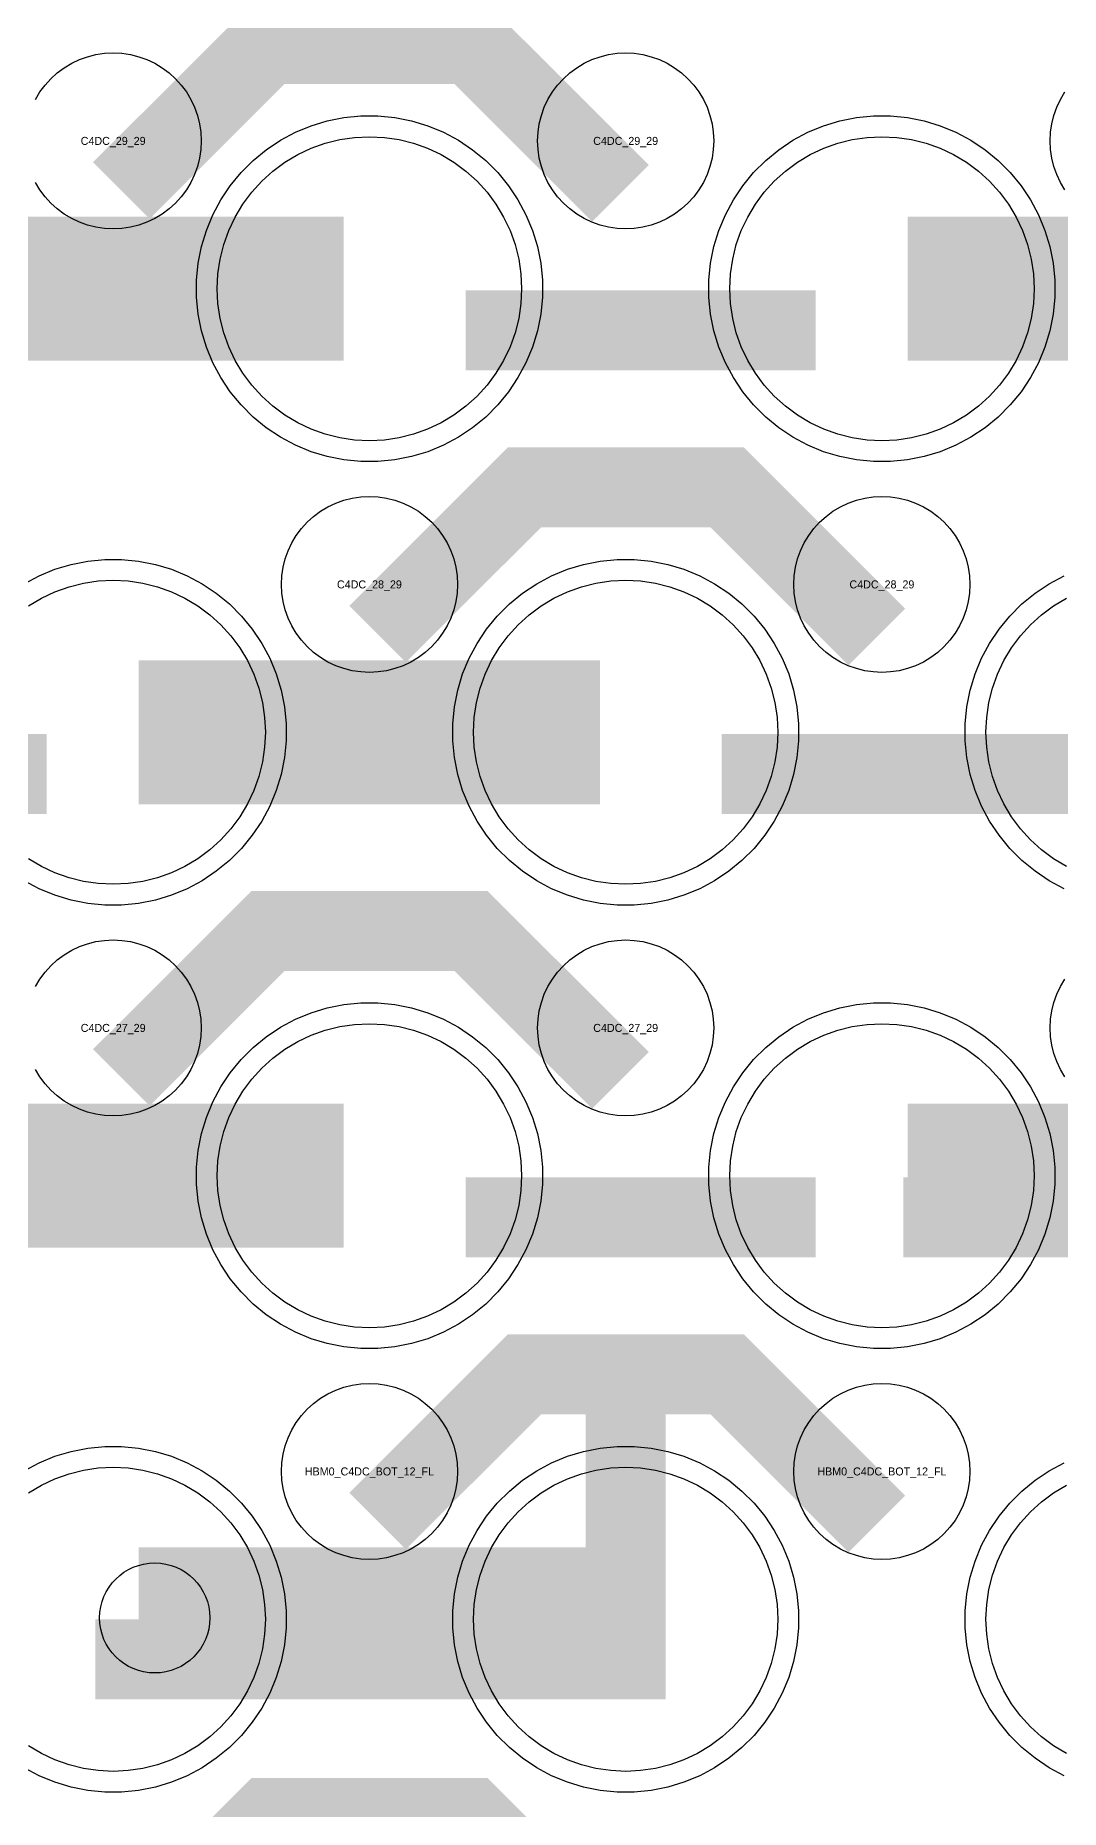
# Model space of a CAD drawing. Extents: x -11880 to 11880, y -14992 to 14992.
# Drawn here: x -2744 to -2424, y -11296 to -10742 of the extents above; entities that cross this region are included whole.
import ezdxf
from ezdxf.enums import TextEntityAlignment as Align

# ---------------------------------------------------------------- set-up
doc = ezdxf.new("R2010")
doc.units = 0
doc.header["$MEASUREMENT"] = 0
for name, color, linetype in [('GDS_775_DT_237', 138, 'CONTINUOUS'), ('RDL1_FS', 34, 'CONTINUOUS'), ('RDL_BS', 160, 'CONTINUOUS')]:
    doc.layers.add(name, color=color, linetype=linetype)

msp = doc.modelspace()

# ---------------------------------------------------------------- linework, layer by layer
at = {"layer": 'RDL1_FS'}
for points in [[(-2640, -10868.714), (-2644.657, -10868.485), (-2649.268, -10867.801), (-2653.791, -10866.669), (-2658.181, -10865.097), (-2662.395, -10863.105), (-2666.395, -10860.707), (-2670.14, -10857.929), (-2673.594, -10854.799), (-2676.724, -10851.345), (-2679.502, -10847.6), (-2681.9, -10843.6), (-2683.892, -10839.386), (-2685.464, -10834.996), (-2686.596, -10830.473), (-2687.28, -10825.862), (-2687.509, -10821.205), (-2687.28, -10816.548), (-2686.596, -10811.937), (-2685.464, -10807.414), (-2683.892, -10803.024), (-2681.9, -10798.81), (-2679.502, -10794.81), (-2676.724, -10791.065), (-2673.594, -10787.611), (-2670.14, -10784.481), (-2666.395, -10781.703), (-2662.395, -10779.305), (-2658.181, -10777.313), (-2653.791, -10775.741), (-2649.268, -10774.609), (-2644.657, -10773.925), (-2640, -10773.696), (-2635.343, -10773.925), (-2630.732, -10774.609), (-2626.209, -10775.741), (-2621.819, -10777.313), (-2617.605, -10779.305), (-2613.605, -10781.703), (-2609.86, -10784.481), (-2606.406, -10787.611), (-2603.276, -10791.065), (-2600.498, -10794.81), (-2598.1, -10798.81), (-2596.108, -10803.024), (-2594.536, -10807.414), (-2593.404, -10811.937), (-2592.72, -10816.548), (-2592.491, -10821.205), (-2592.72, -10825.862), (-2593.404, -10830.473), (-2594.536, -10834.996), (-2596.108, -10839.386), (-2598.1, -10843.6), (-2600.498, -10847.6), (-2603.276, -10851.345), (-2606.406, -10854.799), (-2609.86, -10857.929), (-2613.605, -10860.707), (-2617.605, -10863.105), (-2621.819, -10865.097), (-2626.209, -10866.669), (-2630.732, -10867.801), (-2635.343, -10868.485)], [(-2480, -10868.714), (-2484.657, -10868.485), (-2489.268, -10867.801), (-2493.791, -10866.669), (-2498.181, -10865.097), (-2502.395, -10863.105), (-2506.395, -10860.707), (-2510.14, -10857.929), (-2513.594, -10854.799), (-2516.724, -10851.345), (-2519.502, -10847.6), (-2521.9, -10843.6), (-2523.892, -10839.386), (-2525.464, -10834.996), (-2526.596, -10830.473), (-2527.28, -10825.862), (-2527.509, -10821.205), (-2527.28, -10816.548), (-2526.596, -10811.937), (-2525.464, -10807.414), (-2523.892, -10803.024), (-2521.9, -10798.81), (-2519.502, -10794.81), (-2516.724, -10791.065), (-2513.594, -10787.611), (-2510.14, -10784.481), (-2506.395, -10781.703), (-2502.395, -10779.305), (-2498.181, -10777.313), (-2493.791, -10775.741), (-2489.268, -10774.609), (-2484.657, -10773.925), (-2480, -10773.696), (-2475.343, -10773.925), (-2470.732, -10774.609), (-2466.209, -10775.741), (-2461.819, -10777.313), (-2457.605, -10779.305), (-2453.605, -10781.703), (-2449.86, -10784.481), (-2446.406, -10787.611), (-2443.276, -10791.065), (-2440.498, -10794.81), (-2438.1, -10798.81), (-2436.108, -10803.024), (-2434.536, -10807.414), (-2433.404, -10811.937), (-2432.72, -10816.548), (-2432.491, -10821.205), (-2432.72, -10825.862), (-2433.404, -10830.473), (-2434.536, -10834.996), (-2436.108, -10839.386), (-2438.1, -10843.6), (-2440.498, -10847.6), (-2443.276, -10851.345), (-2446.406, -10854.799), (-2449.86, -10857.929), (-2453.605, -10860.707), (-2457.605, -10863.105), (-2461.819, -10865.097), (-2466.209, -10866.669), (-2470.732, -10867.801), (-2475.343, -10868.485)], [(-2560, -11007.279), (-2564.657, -11007.05), (-2569.268, -11006.366), (-2573.791, -11005.234), (-2578.181, -11003.662), (-2582.395, -11001.67), (-2586.395, -10999.272), (-2590.14, -10996.494), (-2593.594, -10993.364), (-2596.724, -10989.91), (-2599.502, -10986.165), (-2601.9, -10982.165), (-2603.892, -10977.951), (-2605.464, -10973.561), (-2606.596, -10969.038), (-2607.28, -10964.427), (-2607.509, -10959.77), (-2607.28, -10955.113), (-2606.596, -10950.502), (-2605.464, -10945.979), (-2603.892, -10941.589), (-2601.9, -10937.375), (-2599.502, -10933.375), (-2596.724, -10929.63), (-2593.594, -10926.176), (-2590.14, -10923.046), (-2586.395, -10920.268), (-2582.395, -10917.87), (-2578.181, -10915.878), (-2573.791, -10914.306), (-2569.268, -10913.174), (-2564.657, -10912.49), (-2560, -10912.261), (-2555.343, -10912.49), (-2550.732, -10913.174), (-2546.209, -10914.306), (-2541.819, -10915.878), (-2537.605, -10917.87), (-2533.605, -10920.268), (-2529.86, -10923.046), (-2526.406, -10926.176), (-2523.276, -10929.63), (-2520.498, -10933.375), (-2518.1, -10937.375), (-2516.108, -10941.589), (-2514.536, -10945.979), (-2513.404, -10950.502), (-2512.72, -10955.113), (-2512.491, -10959.77), (-2512.72, -10964.427), (-2513.404, -10969.038), (-2514.536, -10973.561), (-2516.108, -10977.951), (-2518.1, -10982.165), (-2520.498, -10986.165), (-2523.276, -10989.91), (-2526.406, -10993.364), (-2529.86, -10996.494), (-2533.605, -10999.272), (-2537.605, -11001.67), (-2541.819, -11003.662), (-2546.209, -11005.234), (-2550.732, -11006.366), (-2555.343, -11007.05)], [(-2640, -11145.844), (-2644.657, -11145.615), (-2649.268, -11144.931), (-2653.791, -11143.799), (-2658.181, -11142.227), (-2662.395, -11140.235), (-2666.395, -11137.837), (-2670.14, -11135.059), (-2673.594, -11131.929), (-2676.724, -11128.475), (-2679.502, -11124.73), (-2681.9, -11120.73), (-2683.892, -11116.516), (-2685.464, -11112.126), (-2686.596, -11107.603), (-2687.28, -11102.992), (-2687.509, -11098.335), (-2687.28, -11093.678), (-2686.596, -11089.067), (-2685.464, -11084.544), (-2683.892, -11080.154), (-2681.9, -11075.94), (-2679.502, -11071.94), (-2676.724, -11068.195), (-2673.594, -11064.741), (-2670.14, -11061.611), (-2666.395, -11058.833), (-2662.395, -11056.435), (-2658.181, -11054.443), (-2653.791, -11052.871), (-2649.268, -11051.739), (-2644.657, -11051.055), (-2640, -11050.826), (-2635.343, -11051.055), (-2630.732, -11051.739), (-2626.209, -11052.871), (-2621.819, -11054.443), (-2617.605, -11056.435), (-2613.605, -11058.833), (-2609.86, -11061.611), (-2606.406, -11064.741), (-2603.276, -11068.195), (-2600.498, -11071.94), (-2598.1, -11075.94), (-2596.108, -11080.154), (-2594.536, -11084.544), (-2593.404, -11089.067), (-2592.72, -11093.678), (-2592.491, -11098.335), (-2592.72, -11102.992), (-2593.404, -11107.603), (-2594.536, -11112.126), (-2596.108, -11116.516), (-2598.1, -11120.73), (-2600.498, -11124.73), (-2603.276, -11128.475), (-2606.406, -11131.929), (-2609.86, -11135.059), (-2613.605, -11137.837), (-2617.605, -11140.235), (-2621.819, -11142.227), (-2626.209, -11143.799), (-2630.732, -11144.931), (-2635.343, -11145.615)], [(-2480, -11145.844), (-2484.657, -11145.615), (-2489.268, -11144.931), (-2493.791, -11143.799), (-2498.181, -11142.227), (-2502.395, -11140.235), (-2506.395, -11137.837), (-2510.14, -11135.059), (-2513.594, -11131.929), (-2516.724, -11128.475), (-2519.502, -11124.73), (-2521.9, -11120.73), (-2523.892, -11116.516), (-2525.464, -11112.126), (-2526.596, -11107.603), (-2527.28, -11102.992), (-2527.509, -11098.335), (-2527.28, -11093.678), (-2526.596, -11089.067), (-2525.464, -11084.544), (-2523.892, -11080.154), (-2521.9, -11075.94), (-2519.502, -11071.94), (-2516.724, -11068.195), (-2513.594, -11064.741), (-2510.14, -11061.611), (-2506.395, -11058.833), (-2502.395, -11056.435), (-2498.181, -11054.443), (-2493.791, -11052.871), (-2489.268, -11051.739), (-2484.657, -11051.055), (-2480, -11050.826), (-2475.343, -11051.055), (-2470.732, -11051.739), (-2466.209, -11052.871), (-2461.819, -11054.443), (-2457.605, -11056.435), (-2453.605, -11058.833), (-2449.86, -11061.611), (-2446.406, -11064.741), (-2443.276, -11068.195), (-2440.498, -11071.94), (-2438.1, -11075.94), (-2436.108, -11080.154), (-2434.536, -11084.544), (-2433.404, -11089.067), (-2432.72, -11093.678), (-2432.491, -11098.335), (-2432.72, -11102.992), (-2433.404, -11107.603), (-2434.536, -11112.126), (-2436.108, -11116.516), (-2438.1, -11120.73), (-2440.498, -11124.73), (-2443.276, -11128.475), (-2446.406, -11131.929), (-2449.86, -11135.059), (-2453.605, -11137.837), (-2457.605, -11140.235), (-2461.819, -11142.227), (-2466.209, -11143.799), (-2470.732, -11144.931), (-2475.343, -11145.615)], [(-2560, -11284.409), (-2564.657, -11284.18), (-2569.268, -11283.496), (-2573.791, -11282.364), (-2578.181, -11280.792), (-2582.395, -11278.8), (-2586.395, -11276.402), (-2590.14, -11273.624), (-2593.594, -11270.494), (-2596.724, -11267.04), (-2599.502, -11263.295), (-2601.9, -11259.295), (-2603.892, -11255.081), (-2605.464, -11250.691), (-2606.596, -11246.168), (-2607.28, -11241.557), (-2607.509, -11236.9), (-2607.28, -11232.243), (-2606.596, -11227.632), (-2605.464, -11223.109), (-2603.892, -11218.719), (-2601.9, -11214.505), (-2599.502, -11210.505), (-2596.724, -11206.76), (-2593.594, -11203.306), (-2590.14, -11200.176), (-2586.395, -11197.398), (-2582.395, -11195), (-2578.181, -11193.008), (-2573.791, -11191.436), (-2569.268, -11190.304), (-2564.657, -11189.62), (-2560, -11189.391), (-2555.343, -11189.62), (-2550.732, -11190.304), (-2546.209, -11191.436), (-2541.819, -11193.008), (-2537.605, -11195), (-2533.605, -11197.398), (-2529.86, -11200.176), (-2526.406, -11203.306), (-2523.276, -11206.76), (-2520.498, -11210.505), (-2518.1, -11214.505), (-2516.108, -11218.719), (-2514.536, -11223.109), (-2513.404, -11227.632), (-2512.72, -11232.243), (-2512.491, -11236.9), (-2512.72, -11241.557), (-2513.404, -11246.168), (-2514.536, -11250.691), (-2516.108, -11255.081), (-2518.1, -11259.295), (-2520.498, -11263.295), (-2523.276, -11267.04), (-2526.406, -11270.494), (-2529.86, -11273.624), (-2533.605, -11276.402), (-2537.605, -11278.8), (-2541.819, -11280.792), (-2546.209, -11282.364), (-2550.732, -11283.496), (-2555.343, -11284.18)]]:
    msp.add_lwpolyline(points, close=True, dxfattribs=at)
for points in [[(-2791.998, -10821.205, 45, 45, 0), (-2719.998, -10821.205, 45, 45, 0)], [(-2719.998, -10821.205, 45, 45, 0), (-2647.998, -10821.205, 45, 45, 0)], [(-2471.998, -10821.205, 45, 45, 0), (-2399.998, -10821.205, 45, 45, 0)], [(-2711.998, -10959.77, 45, 45, 0), (-2639.998, -10959.77, 45, 45, 0)], [(-2639.998, -10959.77, 45, 45, 0), (-2567.998, -10959.77, 45, 45, 0)], [(-2791.998, -11098.335, 45, 45, 0), (-2719.998, -11098.335, 45, 45, 0)], [(-2719.998, -11098.335, 45, 45, 0), (-2647.998, -11098.335, 45, 45, 0)], [(-2471.998, -11098.335, 45, 45, 0), (-2399.998, -11098.335, 45, 45, 0)], [(-2711.998, -11236.9, 45, 45, 0), (-2639.998, -11236.9, 45, 45, 0)], [(-2639.998, -11236.9, 45, 45, 0), (-2567.998, -11236.9, 45, 45, 0)]]:
    msp.add_lwpolyline(points, format="xyseb", dxfattribs=at)
for points in [[(-2746.395, -10920.268), (-2742.395, -10917.87), (-2738.181, -10915.878), (-2733.791, -10914.306), (-2729.268, -10913.174), (-2724.657, -10912.49), (-2720, -10912.261), (-2715.343, -10912.49), (-2710.732, -10913.174), (-2706.209, -10914.306), (-2701.819, -10915.878), (-2697.605, -10917.87), (-2693.605, -10920.268), (-2689.86, -10923.046), (-2686.406, -10926.176), (-2683.276, -10929.63), (-2680.498, -10933.375), (-2678.1, -10937.375), (-2676.108, -10941.589), (-2674.536, -10945.979), (-2673.404, -10950.502), (-2672.72, -10955.113), (-2672.491, -10959.77), (-2672.72, -10964.427), (-2673.404, -10969.038), (-2674.536, -10973.561), (-2676.108, -10977.951), (-2678.1, -10982.165), (-2680.498, -10986.165), (-2683.276, -10989.91), (-2686.406, -10993.364), (-2689.86, -10996.494), (-2693.605, -10999.272), (-2697.605, -11001.67), (-2701.819, -11003.662), (-2706.209, -11005.234), (-2710.732, -11006.366), (-2715.343, -11007.05), (-2720, -11007.279), (-2724.657, -11007.05), (-2729.268, -11006.366), (-2733.791, -11005.234), (-2738.181, -11003.662), (-2742.395, -11001.67), (-2746.395, -10999.272)], [(-2422.395, -11001.67), (-2426.395, -10999.272), (-2430.14, -10996.494), (-2433.594, -10993.364), (-2436.724, -10989.91), (-2439.502, -10986.165), (-2441.9, -10982.165), (-2443.892, -10977.951), (-2445.464, -10973.561), (-2446.596, -10969.038), (-2447.28, -10964.427), (-2447.509, -10959.77), (-2447.28, -10955.113), (-2446.596, -10950.502), (-2445.464, -10945.979), (-2443.892, -10941.589), (-2441.9, -10937.375), (-2439.502, -10933.375), (-2436.724, -10929.63), (-2433.594, -10926.176), (-2430.14, -10923.046), (-2426.395, -10920.268), (-2422.395, -10917.87)], [(-2746.395, -11197.398), (-2742.395, -11195), (-2738.181, -11193.008), (-2733.791, -11191.436), (-2729.268, -11190.304), (-2724.657, -11189.62), (-2720, -11189.391), (-2715.343, -11189.62), (-2710.732, -11190.304), (-2706.209, -11191.436), (-2701.819, -11193.008), (-2697.605, -11195), (-2693.605, -11197.398), (-2689.86, -11200.176), (-2686.406, -11203.306), (-2683.276, -11206.76), (-2680.498, -11210.505), (-2678.1, -11214.505), (-2676.108, -11218.719), (-2674.536, -11223.109), (-2673.404, -11227.632), (-2672.72, -11232.243), (-2672.491, -11236.9), (-2672.72, -11241.557), (-2673.404, -11246.168), (-2674.536, -11250.691), (-2676.108, -11255.081), (-2678.1, -11259.295), (-2680.498, -11263.295), (-2683.276, -11267.04), (-2686.406, -11270.494), (-2689.86, -11273.624), (-2693.605, -11276.402), (-2697.605, -11278.8), (-2701.819, -11280.792), (-2706.209, -11282.364), (-2710.732, -11283.496), (-2715.343, -11284.18), (-2720, -11284.409), (-2724.657, -11284.18), (-2729.268, -11283.496), (-2733.791, -11282.364), (-2738.181, -11280.792), (-2742.395, -11278.8), (-2746.395, -11276.402)], [(-2422.395, -11278.8), (-2426.395, -11276.402), (-2430.14, -11273.624), (-2433.594, -11270.494), (-2436.724, -11267.04), (-2439.502, -11263.295), (-2441.9, -11259.295), (-2443.892, -11255.081), (-2445.464, -11250.691), (-2446.596, -11246.168), (-2447.28, -11241.557), (-2447.509, -11236.9), (-2447.28, -11232.243), (-2446.596, -11227.632), (-2445.464, -11223.109), (-2443.892, -11218.719), (-2441.9, -11214.505), (-2439.502, -11210.505), (-2436.724, -11206.76), (-2433.594, -11203.306), (-2430.14, -11200.176), (-2426.395, -11197.398), (-2422.395, -11195)]]:
    msp.add_lwpolyline(points, dxfattribs=at)
msp.add_circle((-2707.021, -11236.483), 17.2, dxfattribs=at)
at = {"layer": 'RDL_BS'}
for points in [[(-2717.438, -10790.519, 25, 25, 0), (-2671.623, -10744.704, 25, 25, 0), (-2638.07, -10744.704, 25, 25, 0)], [(-2561.599, -10791.418, 25, 25, 0), (-2608.313, -10744.704, 25, 25, 0), (-2638.071, -10744.704, 25, 25, 0)], [(-2609.984, -10834.218, 25, 25, 0), (-2500.719, -10834.218, 25, 25, 0)], [(-2637.438, -10929.084, 25, 25, 0), (-2591.623, -10883.269, 25, 25, 0), (-2558.07, -10883.269, 25, 25, 0)], [(-2481.599, -10929.983, 25, 25, 0), (-2528.313, -10883.269, 25, 25, 0), (-2558.071, -10883.269, 25, 25, 0)], [(-2849.984, -10972.783, 25, 25, 0), (-2740.719, -10972.783, 25, 25, 0)], [(-2529.984, -10972.783, 25, 25, 0), (-2420.719, -10972.783, 25, 25, 0)], [(-2717.438, -11067.649, 25, 25, 0), (-2671.623, -11021.834, 25, 25, 0), (-2638.07, -11021.834, 25, 25, 0)], [(-2561.599, -11068.548, 25, 25, 0), (-2608.313, -11021.834, 25, 25, 0), (-2638.071, -11021.834, 25, 25, 0)], [(-2609.984, -11111.348, 25, 25, 0), (-2500.719, -11111.348, 25, 25, 0)], [(-2387.5, -11111.348, 25, 25, 0), (-2473.333, -11111.348, 25, 25, 0)], [(-2427.056, -11111.348, 25, 25, 0), (-2468.26, -11111.348, 25, 25, 0)], [(-2560, -11261.9, 25, 25, 0), (-2560, -11147.899, 25, 25, 0)], [(-2637.438, -11206.214, 25, 25, 0), (-2591.623, -11160.399, 25, 25, 0), (-2558.07, -11160.399, 25, 25, 0)], [(-2481.599, -11207.113, 25, 25, 0), (-2528.313, -11160.399, 25, 25, 0), (-2558.071, -11160.399, 25, 25, 0)], [(-2725.603, -11249.4, 25, 25, 0), (-2547.5, -11249.4, 25, 25, 0)], [(-2717.438, -11344.774, 25, 25, 0), (-2671.623, -11298.959, 25, 25, 0), (-2638.07, -11298.959, 25, 25, 0)], [(-2561.599, -11345.673, 25, 25, 0), (-2608.313, -11298.959, 25, 25, 0), (-2638.071, -11298.959, 25, 25, 0)]]:
    msp.add_lwpolyline(points, format="xyseb", dxfattribs=at)
for points in [[(-2744.25, -10762.061), (-2742.857, -10759.737), (-2741.254, -10757.574), (-2739.442, -10755.575), (-2737.443, -10753.763), (-2735.28, -10752.16), (-2732.956, -10750.767), (-2730.519, -10749.615), (-2727.984, -10748.708), (-2725.365, -10748.051), (-2722.693, -10747.655), (-2720, -10747.523), (-2717.307, -10747.655), (-2714.635, -10748.051), (-2712.016, -10748.708), (-2709.481, -10749.615), (-2707.044, -10750.767), (-2704.72, -10752.16), (-2702.557, -10753.763), (-2700.558, -10755.575), (-2698.746, -10757.574), (-2697.143, -10759.737), (-2695.75, -10762.061), (-2694.598, -10764.498), (-2693.691, -10767.033), (-2693.034, -10769.652), (-2692.638, -10772.324), (-2692.506, -10775.017), (-2692.638, -10777.71), (-2693.034, -10780.382), (-2693.691, -10783.001), (-2694.598, -10785.536), (-2695.75, -10787.973), (-2697.143, -10790.297), (-2698.746, -10792.46), (-2700.558, -10794.459), (-2702.557, -10796.271), (-2704.72, -10797.874), (-2707.044, -10799.267), (-2709.481, -10800.419), (-2712.016, -10801.326), (-2714.635, -10801.983), (-2717.307, -10802.379), (-2720, -10802.511), (-2722.693, -10802.379), (-2725.365, -10801.983), (-2727.984, -10801.326), (-2730.519, -10800.419), (-2732.956, -10799.267), (-2735.28, -10797.874), (-2737.443, -10796.271), (-2739.442, -10794.459), (-2741.254, -10792.46), (-2742.857, -10790.297), (-2744.25, -10787.973)], [(-2422.857, -10790.297), (-2424.25, -10787.973), (-2425.402, -10785.536), (-2426.309, -10783.001), (-2426.966, -10780.382), (-2427.362, -10777.71), (-2427.494, -10775.017), (-2427.362, -10772.324), (-2426.966, -10769.652), (-2426.309, -10767.033), (-2425.402, -10764.498), (-2424.25, -10762.061), (-2422.857, -10759.737)], [(-2747.777, -10913.387), (-2743.115, -10910.895), (-2738.205, -10908.864), (-2733.165, -10907.333), (-2727.938, -10906.287), (-2722.644, -10905.77), (-2717.356, -10905.77), (-2712.062, -10906.287), (-2706.835, -10907.333), (-2701.795, -10908.864), (-2696.885, -10910.895), (-2692.223, -10913.387), (-2687.809, -10916.334), (-2683.708, -10919.696), (-2679.926, -10923.478), (-2676.564, -10927.579), (-2673.617, -10931.993), (-2671.125, -10936.655), (-2669.094, -10941.565), (-2667.563, -10946.605), (-2666.517, -10951.832), (-2666, -10957.126), (-2666, -10962.414), (-2666.517, -10967.708), (-2667.563, -10972.935), (-2669.094, -10977.975), (-2671.125, -10982.885), (-2673.617, -10987.547), (-2676.564, -10991.961), (-2679.926, -10996.062), (-2683.708, -10999.844), (-2687.809, -11003.206), (-2692.223, -11006.153), (-2696.885, -11008.645), (-2701.795, -11010.676), (-2706.835, -11012.207), (-2712.062, -11013.253), (-2717.356, -11013.77), (-2722.644, -11013.77), (-2727.938, -11013.253), (-2733.165, -11012.207), (-2738.205, -11010.676), (-2743.115, -11008.645), (-2747.777, -11006.153)], [(-2423.115, -11008.645), (-2427.777, -11006.153), (-2432.191, -11003.206), (-2436.292, -10999.844), (-2440.074, -10996.062), (-2443.436, -10991.961), (-2446.383, -10987.547), (-2448.875, -10982.885), (-2450.906, -10977.975), (-2452.437, -10972.935), (-2453.483, -10967.708), (-2454, -10962.414), (-2454, -10957.126), (-2453.483, -10951.832), (-2452.437, -10946.605), (-2450.906, -10941.565), (-2448.875, -10936.655), (-2446.383, -10931.993), (-2443.436, -10927.579), (-2440.074, -10923.478), (-2436.292, -10919.696), (-2432.191, -10916.334), (-2427.777, -10913.387), (-2423.115, -10910.895)], [(-2744.25, -11039.191), (-2742.857, -11036.867), (-2741.254, -11034.704), (-2739.442, -11032.705), (-2737.443, -11030.893), (-2735.28, -11029.29), (-2732.956, -11027.897), (-2730.519, -11026.745), (-2727.984, -11025.838), (-2725.365, -11025.181), (-2722.693, -11024.785), (-2720, -11024.653), (-2717.307, -11024.785), (-2714.635, -11025.181), (-2712.016, -11025.838), (-2709.481, -11026.745), (-2707.044, -11027.897), (-2704.72, -11029.29), (-2702.557, -11030.893), (-2700.558, -11032.705), (-2698.746, -11034.704), (-2697.143, -11036.867), (-2695.75, -11039.191), (-2694.598, -11041.628), (-2693.691, -11044.163), (-2693.034, -11046.782), (-2692.638, -11049.454), (-2692.506, -11052.147), (-2692.638, -11054.84), (-2693.034, -11057.512), (-2693.691, -11060.131), (-2694.598, -11062.666), (-2695.75, -11065.103), (-2697.143, -11067.427), (-2698.746, -11069.59), (-2700.558, -11071.589), (-2702.557, -11073.401), (-2704.72, -11075.004), (-2707.044, -11076.397), (-2709.481, -11077.549), (-2712.016, -11078.456), (-2714.635, -11079.113), (-2717.307, -11079.509), (-2720, -11079.641), (-2722.693, -11079.509), (-2725.365, -11079.113), (-2727.984, -11078.456), (-2730.519, -11077.549), (-2732.956, -11076.397), (-2735.28, -11075.004), (-2737.443, -11073.401), (-2739.442, -11071.589), (-2741.254, -11069.59), (-2742.857, -11067.427), (-2744.25, -11065.103)], [(-2422.857, -11067.427), (-2424.25, -11065.103), (-2425.402, -11062.666), (-2426.309, -11060.131), (-2426.966, -11057.512), (-2427.362, -11054.84), (-2427.494, -11052.147), (-2427.362, -11049.454), (-2426.966, -11046.782), (-2426.309, -11044.163), (-2425.402, -11041.628), (-2424.25, -11039.191), (-2422.857, -11036.867)], [(-2747.777, -11190.517), (-2743.115, -11188.025), (-2738.205, -11185.994), (-2733.165, -11184.463), (-2727.938, -11183.417), (-2722.644, -11182.9), (-2717.356, -11182.9), (-2712.062, -11183.417), (-2706.835, -11184.463), (-2701.795, -11185.994), (-2696.885, -11188.025), (-2692.223, -11190.517), (-2687.809, -11193.464), (-2683.708, -11196.826), (-2679.926, -11200.608), (-2676.564, -11204.709), (-2673.617, -11209.123), (-2671.125, -11213.785), (-2669.094, -11218.695), (-2667.563, -11223.735), (-2666.517, -11228.962), (-2666, -11234.256), (-2666, -11239.544), (-2666.517, -11244.838), (-2667.563, -11250.065), (-2669.094, -11255.105), (-2671.125, -11260.015), (-2673.617, -11264.677), (-2676.564, -11269.091), (-2679.926, -11273.192), (-2683.708, -11276.974), (-2687.809, -11280.336), (-2692.223, -11283.283), (-2696.885, -11285.775), (-2701.795, -11287.806), (-2706.835, -11289.337), (-2712.062, -11290.383), (-2717.356, -11290.9), (-2722.644, -11290.9), (-2727.938, -11290.383), (-2733.165, -11289.337), (-2738.205, -11287.806), (-2743.115, -11285.775), (-2747.777, -11283.283)], [(-2423.115, -11285.775), (-2427.777, -11283.283), (-2432.191, -11280.336), (-2436.292, -11276.974), (-2440.074, -11273.192), (-2443.436, -11269.091), (-2446.383, -11264.677), (-2448.875, -11260.015), (-2450.906, -11255.105), (-2452.437, -11250.065), (-2453.483, -11244.838), (-2454, -11239.544), (-2454, -11234.256), (-2453.483, -11228.962), (-2452.437, -11223.735), (-2450.906, -11218.695), (-2448.875, -11213.785), (-2446.383, -11209.123), (-2443.436, -11204.709), (-2440.074, -11200.608), (-2436.292, -11196.826), (-2432.191, -11193.464), (-2427.777, -11190.517), (-2423.115, -11188.025)]]:
    msp.add_lwpolyline(points, dxfattribs=at)
for points in [[(-2560, -10802.511), (-2562.693, -10802.379), (-2565.365, -10801.983), (-2567.984, -10801.326), (-2570.519, -10800.419), (-2572.956, -10799.267), (-2575.28, -10797.874), (-2577.443, -10796.271), (-2579.442, -10794.459), (-2581.254, -10792.46), (-2582.857, -10790.297), (-2584.25, -10787.973), (-2585.402, -10785.536), (-2586.309, -10783.001), (-2586.966, -10780.382), (-2587.362, -10777.71), (-2587.494, -10775.017), (-2587.362, -10772.324), (-2586.966, -10769.652), (-2586.309, -10767.033), (-2585.402, -10764.498), (-2584.25, -10762.061), (-2582.857, -10759.737), (-2581.254, -10757.574), (-2579.442, -10755.575), (-2577.443, -10753.763), (-2575.28, -10752.16), (-2572.956, -10750.767), (-2570.519, -10749.615), (-2567.984, -10748.708), (-2565.365, -10748.051), (-2562.693, -10747.655), (-2560, -10747.523), (-2557.307, -10747.655), (-2554.635, -10748.051), (-2552.016, -10748.708), (-2549.481, -10749.615), (-2547.044, -10750.767), (-2544.72, -10752.16), (-2542.557, -10753.763), (-2540.558, -10755.575), (-2538.746, -10757.574), (-2537.143, -10759.737), (-2535.75, -10762.061), (-2534.598, -10764.498), (-2533.691, -10767.033), (-2533.034, -10769.652), (-2532.638, -10772.324), (-2532.506, -10775.017), (-2532.638, -10777.71), (-2533.034, -10780.382), (-2533.691, -10783.001), (-2534.598, -10785.536), (-2535.75, -10787.973), (-2537.143, -10790.297), (-2538.746, -10792.46), (-2540.558, -10794.459), (-2542.557, -10796.271), (-2544.72, -10797.874), (-2547.044, -10799.267), (-2549.481, -10800.419), (-2552.016, -10801.326), (-2554.635, -10801.983), (-2557.307, -10802.379)], [(-2642.644, -10875.205), (-2647.938, -10874.688), (-2653.165, -10873.642), (-2658.205, -10872.111), (-2663.115, -10870.08), (-2667.777, -10867.588), (-2672.191, -10864.641), (-2676.292, -10861.279), (-2680.074, -10857.497), (-2683.436, -10853.396), (-2686.383, -10848.982), (-2688.875, -10844.32), (-2690.906, -10839.41), (-2692.437, -10834.37), (-2693.483, -10829.143), (-2694, -10823.849), (-2694, -10818.561), (-2693.483, -10813.267), (-2692.437, -10808.04), (-2690.906, -10803), (-2688.875, -10798.09), (-2686.383, -10793.428), (-2683.436, -10789.014), (-2680.074, -10784.913), (-2676.292, -10781.131), (-2672.191, -10777.769), (-2667.777, -10774.822), (-2663.115, -10772.33), (-2658.205, -10770.299), (-2653.165, -10768.768), (-2647.938, -10767.722), (-2642.644, -10767.205), (-2637.356, -10767.205), (-2632.062, -10767.722), (-2626.835, -10768.768), (-2621.795, -10770.299), (-2616.885, -10772.33), (-2612.223, -10774.822), (-2607.809, -10777.769), (-2603.708, -10781.131), (-2599.926, -10784.913), (-2596.564, -10789.014), (-2593.617, -10793.428), (-2591.125, -10798.09), (-2589.094, -10803), (-2587.563, -10808.04), (-2586.517, -10813.267), (-2586, -10818.561), (-2586, -10823.849), (-2586.517, -10829.143), (-2587.563, -10834.37), (-2589.094, -10839.41), (-2591.125, -10844.32), (-2593.617, -10848.982), (-2596.564, -10853.396), (-2599.926, -10857.497), (-2603.708, -10861.279), (-2607.809, -10864.641), (-2612.223, -10867.588), (-2616.885, -10870.08), (-2621.795, -10872.111), (-2626.835, -10873.642), (-2632.062, -10874.688), (-2637.356, -10875.205)], [(-2482.644, -10875.205), (-2487.938, -10874.688), (-2493.165, -10873.642), (-2498.205, -10872.111), (-2503.115, -10870.08), (-2507.777, -10867.588), (-2512.191, -10864.641), (-2516.292, -10861.279), (-2520.074, -10857.497), (-2523.436, -10853.396), (-2526.383, -10848.982), (-2528.875, -10844.32), (-2530.906, -10839.41), (-2532.437, -10834.37), (-2533.483, -10829.143), (-2534, -10823.849), (-2534, -10818.561), (-2533.483, -10813.267), (-2532.437, -10808.04), (-2530.906, -10803), (-2528.875, -10798.09), (-2526.383, -10793.428), (-2523.436, -10789.014), (-2520.074, -10784.913), (-2516.292, -10781.131), (-2512.191, -10777.769), (-2507.777, -10774.822), (-2503.115, -10772.33), (-2498.205, -10770.299), (-2493.165, -10768.768), (-2487.938, -10767.722), (-2482.644, -10767.205), (-2477.356, -10767.205), (-2472.062, -10767.722), (-2466.835, -10768.768), (-2461.795, -10770.299), (-2456.885, -10772.33), (-2452.223, -10774.822), (-2447.809, -10777.769), (-2443.708, -10781.131), (-2439.926, -10784.913), (-2436.564, -10789.014), (-2433.617, -10793.428), (-2431.125, -10798.09), (-2429.094, -10803), (-2427.563, -10808.04), (-2426.517, -10813.267), (-2426, -10818.561), (-2426, -10823.849), (-2426.517, -10829.143), (-2427.563, -10834.37), (-2429.094, -10839.41), (-2431.125, -10844.32), (-2433.617, -10848.982), (-2436.564, -10853.396), (-2439.926, -10857.497), (-2443.708, -10861.279), (-2447.809, -10864.641), (-2452.223, -10867.588), (-2456.885, -10870.08), (-2461.795, -10872.111), (-2466.835, -10873.642), (-2472.062, -10874.688), (-2477.356, -10875.205)], [(-2640, -10941.076), (-2642.693, -10940.944), (-2645.365, -10940.548), (-2647.984, -10939.891), (-2650.519, -10938.984), (-2652.956, -10937.832), (-2655.28, -10936.439), (-2657.443, -10934.836), (-2659.442, -10933.024), (-2661.254, -10931.025), (-2662.857, -10928.862), (-2664.25, -10926.538), (-2665.402, -10924.101), (-2666.309, -10921.566), (-2666.966, -10918.947), (-2667.362, -10916.275), (-2667.494, -10913.582), (-2667.362, -10910.889), (-2666.966, -10908.217), (-2666.309, -10905.598), (-2665.402, -10903.063), (-2664.25, -10900.626), (-2662.857, -10898.302), (-2661.254, -10896.139), (-2659.442, -10894.14), (-2657.443, -10892.328), (-2655.28, -10890.725), (-2652.956, -10889.332), (-2650.519, -10888.18), (-2647.984, -10887.273), (-2645.365, -10886.616), (-2642.693, -10886.22), (-2640, -10886.088), (-2637.307, -10886.22), (-2634.635, -10886.616), (-2632.016, -10887.273), (-2629.481, -10888.18), (-2627.044, -10889.332), (-2624.72, -10890.725), (-2622.557, -10892.328), (-2620.558, -10894.14), (-2618.746, -10896.139), (-2617.143, -10898.302), (-2615.75, -10900.626), (-2614.598, -10903.063), (-2613.691, -10905.598), (-2613.034, -10908.217), (-2612.638, -10910.889), (-2612.506, -10913.582), (-2612.638, -10916.275), (-2613.034, -10918.947), (-2613.691, -10921.566), (-2614.598, -10924.101), (-2615.75, -10926.538), (-2617.143, -10928.862), (-2618.746, -10931.025), (-2620.558, -10933.024), (-2622.557, -10934.836), (-2624.72, -10936.439), (-2627.044, -10937.832), (-2629.481, -10938.984), (-2632.016, -10939.891), (-2634.635, -10940.548), (-2637.307, -10940.944)], [(-2480, -10941.076), (-2482.693, -10940.944), (-2485.365, -10940.548), (-2487.984, -10939.891), (-2490.519, -10938.984), (-2492.956, -10937.832), (-2495.28, -10936.439), (-2497.443, -10934.836), (-2499.442, -10933.024), (-2501.254, -10931.025), (-2502.857, -10928.862), (-2504.25, -10926.538), (-2505.402, -10924.101), (-2506.309, -10921.566), (-2506.966, -10918.947), (-2507.362, -10916.275), (-2507.494, -10913.582), (-2507.362, -10910.889), (-2506.966, -10908.217), (-2506.309, -10905.598), (-2505.402, -10903.063), (-2504.25, -10900.626), (-2502.857, -10898.302), (-2501.254, -10896.139), (-2499.442, -10894.14), (-2497.443, -10892.328), (-2495.28, -10890.725), (-2492.956, -10889.332), (-2490.519, -10888.18), (-2487.984, -10887.273), (-2485.365, -10886.616), (-2482.693, -10886.22), (-2480, -10886.088), (-2477.307, -10886.22), (-2474.635, -10886.616), (-2472.016, -10887.273), (-2469.481, -10888.18), (-2467.044, -10889.332), (-2464.72, -10890.725), (-2462.557, -10892.328), (-2460.558, -10894.14), (-2458.746, -10896.139), (-2457.143, -10898.302), (-2455.75, -10900.626), (-2454.598, -10903.063), (-2453.691, -10905.598), (-2453.034, -10908.217), (-2452.638, -10910.889), (-2452.506, -10913.582), (-2452.638, -10916.275), (-2453.034, -10918.947), (-2453.691, -10921.566), (-2454.598, -10924.101), (-2455.75, -10926.538), (-2457.143, -10928.862), (-2458.746, -10931.025), (-2460.558, -10933.024), (-2462.557, -10934.836), (-2464.72, -10936.439), (-2467.044, -10937.832), (-2469.481, -10938.984), (-2472.016, -10939.891), (-2474.635, -10940.548), (-2477.307, -10940.944)], [(-2562.644, -11013.77), (-2567.938, -11013.253), (-2573.165, -11012.207), (-2578.205, -11010.676), (-2583.115, -11008.645), (-2587.777, -11006.153), (-2592.191, -11003.206), (-2596.292, -10999.844), (-2600.074, -10996.062), (-2603.436, -10991.961), (-2606.383, -10987.547), (-2608.875, -10982.885), (-2610.906, -10977.975), (-2612.437, -10972.935), (-2613.483, -10967.708), (-2614, -10962.414), (-2614, -10957.126), (-2613.483, -10951.832), (-2612.437, -10946.605), (-2610.906, -10941.565), (-2608.875, -10936.655), (-2606.383, -10931.993), (-2603.436, -10927.579), (-2600.074, -10923.478), (-2596.292, -10919.696), (-2592.191, -10916.334), (-2587.777, -10913.387), (-2583.115, -10910.895), (-2578.205, -10908.864), (-2573.165, -10907.333), (-2567.938, -10906.287), (-2562.644, -10905.77), (-2557.356, -10905.77), (-2552.062, -10906.287), (-2546.835, -10907.333), (-2541.795, -10908.864), (-2536.885, -10910.895), (-2532.223, -10913.387), (-2527.809, -10916.334), (-2523.708, -10919.696), (-2519.926, -10923.478), (-2516.564, -10927.579), (-2513.617, -10931.993), (-2511.125, -10936.655), (-2509.094, -10941.565), (-2507.563, -10946.605), (-2506.517, -10951.832), (-2506, -10957.126), (-2506, -10962.414), (-2506.517, -10967.708), (-2507.563, -10972.935), (-2509.094, -10977.975), (-2511.125, -10982.885), (-2513.617, -10987.547), (-2516.564, -10991.961), (-2519.926, -10996.062), (-2523.708, -10999.844), (-2527.809, -11003.206), (-2532.223, -11006.153), (-2536.885, -11008.645), (-2541.795, -11010.676), (-2546.835, -11012.207), (-2552.062, -11013.253), (-2557.356, -11013.77)], [(-2560, -11079.641), (-2562.693, -11079.509), (-2565.365, -11079.113), (-2567.984, -11078.456), (-2570.519, -11077.549), (-2572.956, -11076.397), (-2575.28, -11075.004), (-2577.443, -11073.401), (-2579.442, -11071.589), (-2581.254, -11069.59), (-2582.857, -11067.427), (-2584.25, -11065.103), (-2585.402, -11062.666), (-2586.309, -11060.131), (-2586.966, -11057.512), (-2587.362, -11054.84), (-2587.494, -11052.147), (-2587.362, -11049.454), (-2586.966, -11046.782), (-2586.309, -11044.163), (-2585.402, -11041.628), (-2584.25, -11039.191), (-2582.857, -11036.867), (-2581.254, -11034.704), (-2579.442, -11032.705), (-2577.443, -11030.893), (-2575.28, -11029.29), (-2572.956, -11027.897), (-2570.519, -11026.745), (-2567.984, -11025.838), (-2565.365, -11025.181), (-2562.693, -11024.785), (-2560, -11024.653), (-2557.307, -11024.785), (-2554.635, -11025.181), (-2552.016, -11025.838), (-2549.481, -11026.745), (-2547.044, -11027.897), (-2544.72, -11029.29), (-2542.557, -11030.893), (-2540.558, -11032.705), (-2538.746, -11034.704), (-2537.143, -11036.867), (-2535.75, -11039.191), (-2534.598, -11041.628), (-2533.691, -11044.163), (-2533.034, -11046.782), (-2532.638, -11049.454), (-2532.506, -11052.147), (-2532.638, -11054.84), (-2533.034, -11057.512), (-2533.691, -11060.131), (-2534.598, -11062.666), (-2535.75, -11065.103), (-2537.143, -11067.427), (-2538.746, -11069.59), (-2540.558, -11071.589), (-2542.557, -11073.401), (-2544.72, -11075.004), (-2547.044, -11076.397), (-2549.481, -11077.549), (-2552.016, -11078.456), (-2554.635, -11079.113), (-2557.307, -11079.509)], [(-2642.644, -11152.335), (-2647.938, -11151.818), (-2653.165, -11150.772), (-2658.205, -11149.241), (-2663.115, -11147.21), (-2667.777, -11144.718), (-2672.191, -11141.771), (-2676.292, -11138.409), (-2680.074, -11134.627), (-2683.436, -11130.526), (-2686.383, -11126.112), (-2688.875, -11121.45), (-2690.906, -11116.54), (-2692.437, -11111.5), (-2693.483, -11106.273), (-2694, -11100.979), (-2694, -11095.691), (-2693.483, -11090.397), (-2692.437, -11085.17), (-2690.906, -11080.13), (-2688.875, -11075.22), (-2686.383, -11070.558), (-2683.436, -11066.144), (-2680.074, -11062.043), (-2676.292, -11058.261), (-2672.191, -11054.899), (-2667.777, -11051.952), (-2663.115, -11049.46), (-2658.205, -11047.429), (-2653.165, -11045.898), (-2647.938, -11044.852), (-2642.644, -11044.335), (-2637.356, -11044.335), (-2632.062, -11044.852), (-2626.835, -11045.898), (-2621.795, -11047.429), (-2616.885, -11049.46), (-2612.223, -11051.952), (-2607.809, -11054.899), (-2603.708, -11058.261), (-2599.926, -11062.043), (-2596.564, -11066.144), (-2593.617, -11070.558), (-2591.125, -11075.22), (-2589.094, -11080.13), (-2587.563, -11085.17), (-2586.517, -11090.397), (-2586, -11095.691), (-2586, -11100.979), (-2586.517, -11106.273), (-2587.563, -11111.5), (-2589.094, -11116.54), (-2591.125, -11121.45), (-2593.617, -11126.112), (-2596.564, -11130.526), (-2599.926, -11134.627), (-2603.708, -11138.409), (-2607.809, -11141.771), (-2612.223, -11144.718), (-2616.885, -11147.21), (-2621.795, -11149.241), (-2626.835, -11150.772), (-2632.062, -11151.818), (-2637.356, -11152.335)], [(-2482.644, -11152.335), (-2487.938, -11151.818), (-2493.165, -11150.772), (-2498.205, -11149.241), (-2503.115, -11147.21), (-2507.777, -11144.718), (-2512.191, -11141.771), (-2516.292, -11138.409), (-2520.074, -11134.627), (-2523.436, -11130.526), (-2526.383, -11126.112), (-2528.875, -11121.45), (-2530.906, -11116.54), (-2532.437, -11111.5), (-2533.483, -11106.273), (-2534, -11100.979), (-2534, -11095.691), (-2533.483, -11090.397), (-2532.437, -11085.17), (-2530.906, -11080.13), (-2528.875, -11075.22), (-2526.383, -11070.558), (-2523.436, -11066.144), (-2520.074, -11062.043), (-2516.292, -11058.261), (-2512.191, -11054.899), (-2507.777, -11051.952), (-2503.115, -11049.46), (-2498.205, -11047.429), (-2493.165, -11045.898), (-2487.938, -11044.852), (-2482.644, -11044.335), (-2477.356, -11044.335), (-2472.062, -11044.852), (-2466.835, -11045.898), (-2461.795, -11047.429), (-2456.885, -11049.46), (-2452.223, -11051.952), (-2447.809, -11054.899), (-2443.708, -11058.261), (-2439.926, -11062.043), (-2436.564, -11066.144), (-2433.617, -11070.558), (-2431.125, -11075.22), (-2429.094, -11080.13), (-2427.563, -11085.17), (-2426.517, -11090.397), (-2426, -11095.691), (-2426, -11100.979), (-2426.517, -11106.273), (-2427.563, -11111.5), (-2429.094, -11116.54), (-2431.125, -11121.45), (-2433.617, -11126.112), (-2436.564, -11130.526), (-2439.926, -11134.627), (-2443.708, -11138.409), (-2447.809, -11141.771), (-2452.223, -11144.718), (-2456.885, -11147.21), (-2461.795, -11149.241), (-2466.835, -11150.772), (-2472.062, -11151.818), (-2477.356, -11152.335)], [(-2640, -11218.206), (-2642.693, -11218.074), (-2645.365, -11217.678), (-2647.984, -11217.021), (-2650.519, -11216.114), (-2652.956, -11214.962), (-2655.28, -11213.569), (-2657.443, -11211.966), (-2659.442, -11210.154), (-2661.254, -11208.155), (-2662.857, -11205.992), (-2664.25, -11203.668), (-2665.402, -11201.231), (-2666.309, -11198.696), (-2666.966, -11196.077), (-2667.362, -11193.405), (-2667.494, -11190.712), (-2667.362, -11188.019), (-2666.966, -11185.347), (-2666.309, -11182.728), (-2665.402, -11180.193), (-2664.25, -11177.756), (-2662.857, -11175.432), (-2661.254, -11173.269), (-2659.442, -11171.27), (-2657.443, -11169.458), (-2655.28, -11167.855), (-2652.956, -11166.462), (-2650.519, -11165.31), (-2647.984, -11164.403), (-2645.365, -11163.746), (-2642.693, -11163.35), (-2640, -11163.218), (-2637.307, -11163.35), (-2634.635, -11163.746), (-2632.016, -11164.403), (-2629.481, -11165.31), (-2627.044, -11166.462), (-2624.72, -11167.855), (-2622.557, -11169.458), (-2620.558, -11171.27), (-2618.746, -11173.269), (-2617.143, -11175.432), (-2615.75, -11177.756), (-2614.598, -11180.193), (-2613.691, -11182.728), (-2613.034, -11185.347), (-2612.638, -11188.019), (-2612.506, -11190.712), (-2612.638, -11193.405), (-2613.034, -11196.077), (-2613.691, -11198.696), (-2614.598, -11201.231), (-2615.75, -11203.668), (-2617.143, -11205.992), (-2618.746, -11208.155), (-2620.558, -11210.154), (-2622.557, -11211.966), (-2624.72, -11213.569), (-2627.044, -11214.962), (-2629.481, -11216.114), (-2632.016, -11217.021), (-2634.635, -11217.678), (-2637.307, -11218.074)], [(-2480, -11218.206), (-2482.693, -11218.074), (-2485.365, -11217.678), (-2487.984, -11217.021), (-2490.519, -11216.114), (-2492.956, -11214.962), (-2495.28, -11213.569), (-2497.443, -11211.966), (-2499.442, -11210.154), (-2501.254, -11208.155), (-2502.857, -11205.992), (-2504.25, -11203.668), (-2505.402, -11201.231), (-2506.309, -11198.696), (-2506.966, -11196.077), (-2507.362, -11193.405), (-2507.494, -11190.712), (-2507.362, -11188.019), (-2506.966, -11185.347), (-2506.309, -11182.728), (-2505.402, -11180.193), (-2504.25, -11177.756), (-2502.857, -11175.432), (-2501.254, -11173.269), (-2499.442, -11171.27), (-2497.443, -11169.458), (-2495.28, -11167.855), (-2492.956, -11166.462), (-2490.519, -11165.31), (-2487.984, -11164.403), (-2485.365, -11163.746), (-2482.693, -11163.35), (-2480, -11163.218), (-2477.307, -11163.35), (-2474.635, -11163.746), (-2472.016, -11164.403), (-2469.481, -11165.31), (-2467.044, -11166.462), (-2464.72, -11167.855), (-2462.557, -11169.458), (-2460.558, -11171.27), (-2458.746, -11173.269), (-2457.143, -11175.432), (-2455.75, -11177.756), (-2454.598, -11180.193), (-2453.691, -11182.728), (-2453.034, -11185.347), (-2452.638, -11188.019), (-2452.506, -11190.712), (-2452.638, -11193.405), (-2453.034, -11196.077), (-2453.691, -11198.696), (-2454.598, -11201.231), (-2455.75, -11203.668), (-2457.143, -11205.992), (-2458.746, -11208.155), (-2460.558, -11210.154), (-2462.557, -11211.966), (-2464.72, -11213.569), (-2467.044, -11214.962), (-2469.481, -11216.114), (-2472.016, -11217.021), (-2474.635, -11217.678), (-2477.307, -11218.074)], [(-2562.644, -11290.9), (-2567.938, -11290.383), (-2573.165, -11289.337), (-2578.205, -11287.806), (-2583.115, -11285.775), (-2587.777, -11283.283), (-2592.191, -11280.336), (-2596.292, -11276.974), (-2600.074, -11273.192), (-2603.436, -11269.091), (-2606.383, -11264.677), (-2608.875, -11260.015), (-2610.906, -11255.105), (-2612.437, -11250.065), (-2613.483, -11244.838), (-2614, -11239.544), (-2614, -11234.256), (-2613.483, -11228.962), (-2612.437, -11223.735), (-2610.906, -11218.695), (-2608.875, -11213.785), (-2606.383, -11209.123), (-2603.436, -11204.709), (-2600.074, -11200.608), (-2596.292, -11196.826), (-2592.191, -11193.464), (-2587.777, -11190.517), (-2583.115, -11188.025), (-2578.205, -11185.994), (-2573.165, -11184.463), (-2567.938, -11183.417), (-2562.644, -11182.9), (-2557.356, -11182.9), (-2552.062, -11183.417), (-2546.835, -11184.463), (-2541.795, -11185.994), (-2536.885, -11188.025), (-2532.223, -11190.517), (-2527.809, -11193.464), (-2523.708, -11196.826), (-2519.926, -11200.608), (-2516.564, -11204.709), (-2513.617, -11209.123), (-2511.125, -11213.785), (-2509.094, -11218.695), (-2507.563, -11223.735), (-2506.517, -11228.962), (-2506, -11234.256), (-2506, -11239.544), (-2506.517, -11244.838), (-2507.563, -11250.065), (-2509.094, -11255.105), (-2511.125, -11260.015), (-2513.617, -11264.677), (-2516.564, -11269.091), (-2519.926, -11273.192), (-2523.708, -11276.974), (-2527.809, -11280.336), (-2532.223, -11283.283), (-2536.885, -11285.775), (-2541.795, -11287.806), (-2546.835, -11289.337), (-2552.062, -11290.383), (-2557.356, -11290.9)]]:
    msp.add_lwpolyline(points, close=True, dxfattribs=at)

# ---------------------------------------------------------------- texts
at = {"layer": 'GDS_775_DT_237'}
for s, p in [('C4DC_29_29', (-2720, -10775.017)), ('C4DC_29_29', (-2720, -10775.017)), ('C4DC_29_29', (-2560, -10775.017)), ('C4DC_29_29', (-2560, -10775.017)), ('C4DC_28_29', (-2640, -10913.582)), ('C4DC_28_29', (-2640, -10913.582)), ('C4DC_28_29', (-2480, -10913.582)), ('C4DC_28_29', (-2480, -10913.582)), ('C4DC_27_29', (-2720, -11052.147)), ('C4DC_27_29', (-2720, -11052.147)), ('C4DC_27_29', (-2560, -11052.147)), ('C4DC_27_29', (-2560, -11052.147)), ('HBM0_C4DC_BOT_12_FL', (-2640, -11190.712)), ('HBM0_C4DC_BOT_12_FL', (-2640, -11190.712)), ('HBM0_C4DC_BOT_12_FL', (-2480, -11190.712)), ('HBM0_C4DC_BOT_12_FL', (-2480, -11190.712))]:
    msp.add_text(s, height=2.5, dxfattribs=at).set_placement(p, align=Align.MIDDLE_CENTER)

doc.saveas('drawing.dxf')
